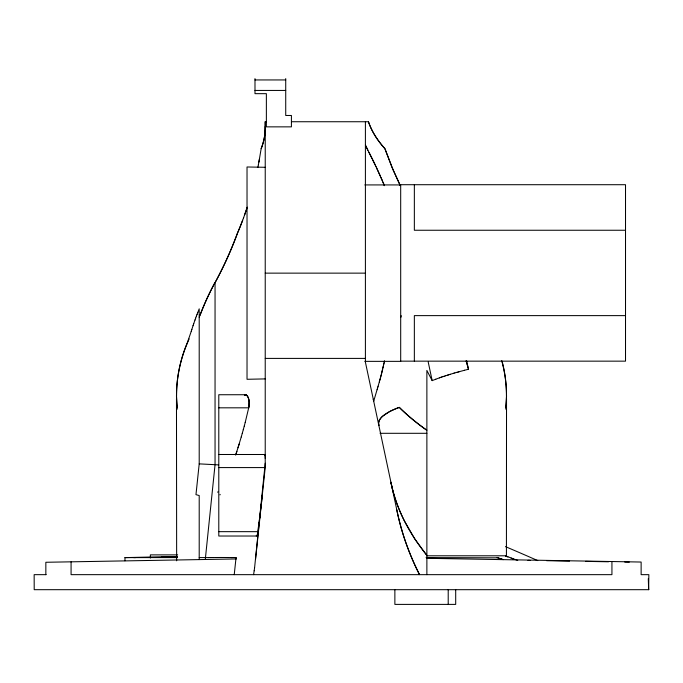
<?xml version="1.0" encoding="UTF-8"?>
<svg xmlns="http://www.w3.org/2000/svg" width="683" height="683" viewBox="0 0 683 683"><rect width="100%" height="100%" fill="white"/><g stroke="black" fill="none" stroke-linecap="round" stroke-linejoin="round"><path stroke-width="1.02" d="M258.891 162.084L261.162 148.655A280.781 123.085 0 0 0 265.217 126.551L265.226 121.736L266.37 121.736M254.58 567.872L265.226 463.219M265.226 458.447L265.226 454.81M265.226 455.313L265.226 454.502L218.791 454.494M506.419 555.791L506.53 398.821M265.226 454.63L265.226 455.911M506.564 395.756L505.727 409.151M265.235 167.292L247.024 166.985L247.024 379.287L265.235 378.903M45.846 574.659L45.846 562.271L236.053 558.95L236.053 557.584L234.517 557.584M218.791 467.582L265.2 467.582L261.299 504.626M197.754 312.558L199.205 308.844L199.205 463.868L195.97 494.654L199.205 495.542L199.205 559.599M255.57 559.146L262.246 495.585M234.235 574.659L235.908 558.959M249.133 405.89L249.15 401.152M261.299 504.609L259.036 522.657M249.116 406.078L245.214 422.453M259.642 518.141L259.941 515.878M254.58 567.88L254.17 570.783M259.036 522.649L257.722 531.664L218.791 531.664M254.17 570.792L253.572 574.659M259.395 159.335L258.379 164.765M257.85 167.378L258.387 164.697M384.222 362.007L384.478 360.786M384.358 361.384L383.214 366.617M383.974 363.194L383.718 364.363M382.967 367.719L383.342 366.054M383.086 367.172L382.198 370.946M382.711 368.794L381.558 373.541M382.062 371.518L381.285 374.608L381.43 374.045M381.174 375.044L380.516 377.562M381.046 375.539L380.79 376.504M244.258 426.09L245.231 422.393M380.67 376.982L380.26 378.519M380.294 378.391L380.414 377.93M243.276 429.718L244.275 426.021M380.004 379.449L380.166 378.852M379.757 380.363L380.047 379.313M379.799 380.218L379.919 379.765M379.671 380.662L378.143 386.066M242.269 433.346L243.293 429.65M379.313 381.976L379.432 381.541M241.236 436.966L242.294 433.27M241.261 436.881L238 447.766M377.921 386.817L378.1 386.236M377.597 387.935L377.87 387.005M377.494 388.294L377.656 387.748M377.281 389.011L377.434 388.482M377.067 389.72L377.229 389.19M377.016 389.882L373.703 401.203L373.277 399.196M191.266 331.264L187.424 342.465A290.693 194.51 0 0 0 176.53 395.756M239.135 444.095L235.737 454.869M191.249 331.315L191.855 329.368M191.838 329.428L193.084 325.586M235.72 454.921L236.873 451.352M247.28 207.205L243.575 217.817M193.058 325.663L193.716 323.699M247.22 207.376L244.514 215.222M193.69 323.776L195.022 319.951M194.988 320.028L195.688 318.082M195.662 318.158L196.371 316.22M243.635 217.655L240.621 225.552A481.063 379.133 0 0 1 237.496 233.185A503.38 415.819 0 0 1 215.111 282.566A503.431 415.862 0 0 0 237.428 233.168A487.278 383.983 0 0 0 241.68 222.846L242.67 220.25M196.345 316.289L197.063 314.368M199.205 317.296L200.051 315.085M197.037 314.419L197.763 312.524M244.386 395.158L245.957 394.765L247.511 395.918M244.505 395.081L246.29 394.876M426.875 574.659L426.875 370.451L432.168 380.619L435.797 379.202M435.771 379.21L439.434 377.861M439.382 377.878L443.054 376.606M440.595 377.451L441.799 377.033M443.002 376.623L444.249 376.205M444.198 376.222L445.453 375.804M445.393 375.829L450.182 374.31M447.775 375.061L448.953 374.685M450.131 374.327L453.649 373.268M453.606 373.285L454.784 372.935M454.75 372.944L457.029 372.295M456.995 372.303L464.5 370.271M458.131 371.987L459.232 371.68M464.491 370.271L468.461 369.264L466.711 361.017M124.955 560.811L124.955 557.618L170.46 556.585M133.723 557.618L135.661 557.584M213.028 557.55L216.315 557.524M210.868 557.567L213.147 557.55M216.187 557.524L217.348 557.516M217.22 557.516L218.372 557.507M210.962 557.567L208.665 557.576M218.244 557.507L219.38 557.499M219.252 557.499L222.316 557.499M208.733 557.576L199.205 557.584M220.242 557.499L223.273 557.499M254.99 79.945L285.725 79.945M254.99 90.438L285.725 90.438M291.419 121.736L368.436 121.736M364.824 184.922L400.699 184.922M625.517 230.248L414.35 230.248L414.35 184.709M265.235 273.14L365.405 273.14M625.517 315.623L414.35 315.623L414.35 361.153M265.235 358.404L365.405 358.404M400.69 361.153L625.517 361.153L625.517 184.709L400.69 184.709L400.699 361.358L364.824 361.358M245.692 394.731L218.791 394.74L218.791 536.027L256.501 536.027M218.791 407.819L248.808 407.819L249.039 400.281M380.072 433.304L426.875 433.304M177.674 554.878L150.354 554.878L150.354 558.054M426.875 555.791L506.555 555.791M177.486 556.585L161.555 556.585L161.555 557.354L177.486 557.354M124.955 557.618L176.888 557.584M426.098 557.584L497.864 557.84M46.12 574.659L34.15 574.659L34.21 589.685L648.824 589.685M223.162 557.499L224.22 557.499M224.118 557.499L225.151 557.507M234.508 557.584L232.903 557.567M225.049 557.507L226.064 557.507M225.971 557.507L226.969 557.516M226.884 557.516L227.857 557.524M231.289 557.559L232.929 557.576M227.789 557.524L232.083 557.567M426.534 558.301L641.132 562.041L641.132 574.659L648.85 574.659L648.654 589.685L648.295 578.663M527.95 560.367L530.085 560.401M546.613 560.692L569.562 561.093M585.562 561.375L608.536 561.776M624.766 562.058L629.308 562.135M199.205 463.868L218.722 464.892M498.505 558.054L499.401 558.352M497.096 557.584L498.633 558.096M501.313 558.993L503.234 559.642L500.733 558.796M499.008 558.224L500.929 558.865M505.548 556.082L507.93 556.969M511.106 558.148L513.496 559.027M505.753 555.953L517.723 560.444M246.409 394.919L248.458 397.856M426.875 555.458L414.846 539.024L404.387 520.898A371.04 225.663 0 0 1 390.898 482.181A373.669 227.26 0 0 0 426.96 555.433M247.613 396.063L249.013 400.127M367.428 149.346L369.605 153.615M368.965 152.36L374.839 164.185M367.889 150.243L365.414 145.155L367.275 149.022M369.776 153.957L372.115 158.618M372.448 159.284L375.419 165.406M400.067 185.187L391.897 167.053L384.913 148.655A275.087 120.592 0 0 1 368.461 121.736A274.651 120.396 0 0 0 384.888 148.655L393.135 169.999L400.281 185.622M375.266 165.081L376.009 166.643M375.872 166.353L380.414 176.248M376.478 167.634L382.403 180.833M380.96 177.486L384.427 185.682M382.967 182.156L384.316 185.409M248.484 397.941L249.133 400.972M467.855 367.095L468.461 369.264M466.941 363.843L467.573 366.114M467.548 366.011L467.872 367.164M466.079 360.744L466.984 363.979M428.198 361.947L432.168 380.619M396.78 509.8A471.885 333.671 0 0 0 419.516 574.651C409.108 554.178 401.356 532.322 396.789 509.8L365.405 362.186L365.405 121.736M177.281 409.151L176.445 395.756M176.479 398.821L176.649 560.803M611.934 561.537L611.934 574.659L71.075 574.659L71.075 561.836M455.698 589.685L455.698 604.395L394.868 604.395L394.868 589.685M448.21 589.685L448.21 604.395M285.725 78.605L285.725 115.478L291.419 115.478L291.419 126.859L266.37 126.859L266.37 93.665L254.99 93.665L254.99 78.605M265.235 121.736L265.226 467.326M236.053 557.584L236.053 558.95M215.051 282.54L215.051 464.696L205.284 559.488M177.085 407.452A290.864 194.45 -0.2 0 1 189.157 338.93M219.977 494.893A55.519 28.259 -80.6 0 1 220.165 494.424M217.689 492.264A56.595 31.52 -82.8 0 1 217.886 491.794M378.928 425.355A224.989 38.402 0 0 1 399.214 407.392M399.29 407.401A221.505 37.804 0 0 0 389.421 411.704L382.685 416.186A227.089 38.76 0 0 0 378.843 425.355M400.912 317.262A122.692 2.058 -75.3 0 1 401.305 315.717M502.082 361.333A290.693 194.51 0 0 1 506.479 395.756M501.723 360.65A290.864 194.664 0.2 0 1 505.932 407.452M265.217 126.551A281.055 123.205 0 0 1 261.162 148.655M505.463 546.631A249.295 12.072 21.1 0 1 537.743 560.606M257.798 532.527A8.777 1.246 -83.8 0 1 256.193 535.907M215.008 282.531A355.826 293.929 0 0 0 200.085 315.094A355.852 293.955 0 0 1 215.008 282.531M399.299 407.392A324.767 174.208 0 0 0 426.866 430.256A325.006 174.336 0 0 1 399.307 407.392"/></g></svg>
